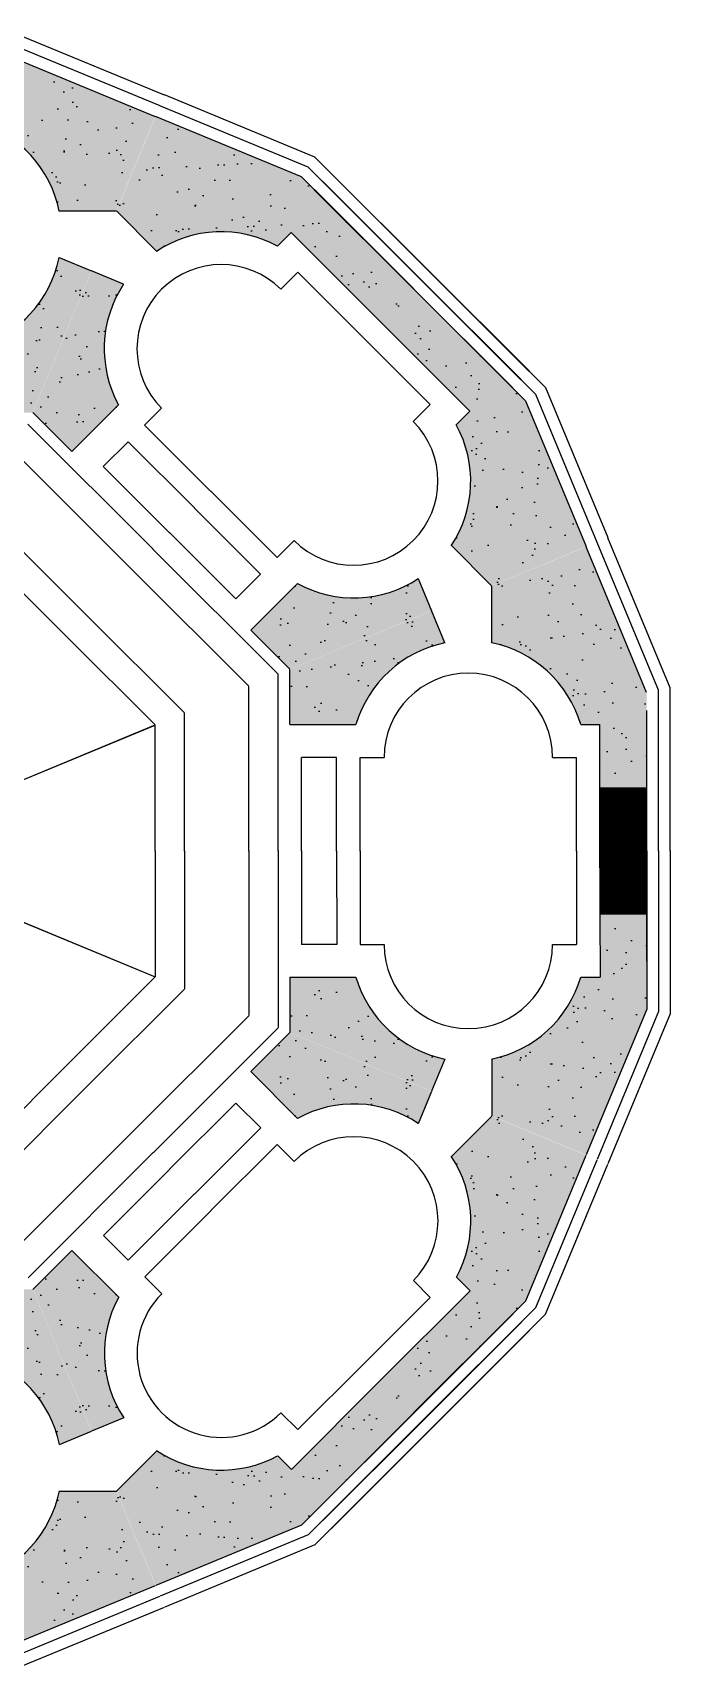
# Model space of a CAD drawing. Header units: inches. Extents: x -17501 to 17501, y -17501 to 17501.
# Drawn here: x 3883 to 17501, y -17497 to 17498 of the extents above; entities that cross this region are included whole.
import ezdxf

# ---------------------------------------------------------------- set-up
doc = ezdxf.new("R2010")
doc.units = ezdxf.units.IN
doc.header["$MEASUREMENT"] = 0
doc.layers.add('hatch', color=7, linetype='Continuous')
doc.layers.add('walls', color=150, linetype='Continuous')

msp = doc.modelspace()

# ---------------------------------------------------------------- hatches: boundary and pattern name
at = {"layer": 'hatch'}
h = msp.add_hatch(dxfattribs=at)
h.set_pattern_fill('AR-SAND', color=256, scale=100, angle=90, style=0)
h.set_pattern_definition([(52.5196, (0, 0), (192.6845, -6.2333), [0, -152, 0, -170, 0, -162.5]), (82.5196, (0, 0), (282.154, 177.0744), [0, -82, 0, -137, 0, -52.5]), (122.5196, (0.04, -123), (0.4591, 311.4144), [0, -50, 0, -180, 0, -235]), (132.5196, (0.04, -123), (87.6645, 300.6427), [0, -25, 0, -118, 0, -135])])
h.paths.add_polyline_path([(4448, 12689), (5134, 12405), (3880, 9376), (2700, 9376), (2699, 10788, 0.278278)])
h.paths.add_polyline_path([(6500, 15708), (5665, 13689), (4448, 13689, 0.278278), (2698, 15588), (2698, 16001), (-5, 16000), (-3, 16997), (2994, 16998), (2995, 16998), (2996, 16998), (3383, 16998)])
h = msp.add_hatch(dxfattribs=at)
h.set_pattern_fill('AR-SAND', color=256, scale=500, angle=90, style=0)
h.set_pattern_definition([(52.5196, (0, 0), (963.423, -31.166), [0, -760, 0, -850, 0, -812.5]), (82.52, (0, 0), (1410.77, 885.37), [0, -410, 0, -685, 0, -262.5]), (122.5196, (0.2, -615), (2.296, 1557.07), [0, -250, 0, -900, 0, -1175]), (132.52, (0.2, -615), (438.32, 1503.21), [0, -125, 0, -590, 0, -675])])
h.paths.add_polyline_path([(6500, 15708), (5665, 13689), (4448, 13689, 0.278278), (2698, 15588), (2698, 16001), (-5, 16000), (-3, 16997), (2994, 16998), (2995, 16998), (2996, 16998), (3383, 16998)])
h.paths.add_polyline_path([(4448, 12689), (5134, 12405), (3880, 9376), (2700, 9376), (2699, 10788, 0.278278)])
h = msp.add_hatch(dxfattribs=at)
h.set_pattern_fill('AR-SAND', color=256, scale=500, angle=45, style=0)
h.paths.add_polyline_path([(6506, 15706), (5670, 13687), (6530, 12827, -0.278278), (9111, 12933), (9402, 13225), (11314, 11314), (12017, 12021), (9897, 14140), (9897, 14141), (9896, 14141), (9622, 14415)])
h.paths.add_polyline_path([(5823, 12120), (5138, 12404), (3883, 9375), (4718, 8540), (5717, 9539, -0.278278)])
h = msp.add_hatch(dxfattribs=at)
h.set_pattern_fill('AR-SAND', color=256, scale=100, angle=45, style=0)
h.paths.add_polyline_path([(5823, 12120), (5138, 12404), (3883, 9375), (4718, 8540), (5717, 9539, -0.278278)])
h.paths.add_polyline_path([(6506, 15706), (5670, 13687), (6530, 12827, -0.278278), (9111, 12933), (9402, 13225), (11314, 11314), (12017, 12021), (9897, 14140), (9897, 14141), (9896, 14141), (9622, 14415)])
h = msp.add_hatch(dxfattribs=at)
h.set_pattern_fill('AR-SAND', color=256, scale=100, angle=45, style=0)
h.set_pattern_definition([(7.51965, (0, 0), (131.841, -140.6561), [0, -152, 0, -170, 0, -162.5]), (37.5196, (0, 0), (324.7235, -74.3024), [0, -82, 0, -137, 0, -52.5]), (77.5196, (-86.94, -87), (220.5279, 219.8786), [0, -50, 0, -180, 0, -235]), (87.5196, (-86.94, -87), (274.5747, 150.5984), [0, -25, 0, -118, 0, -135])])
h.paths.add_polyline_path([(12118, 5827), (12402, 5142), (9374, 3886), (8539, 4721), (9537, 5720, 0.278278)])
h.paths.add_polyline_path([(15704, 6511), (13686, 5674), (12825, 6535, 0.278278), (12930, 9115), (13222, 9407), (11310, 11318), (12017, 12021), (14137, 9902), (14137, 9902), (14138, 9901), (14412, 9627)])
h = msp.add_hatch(dxfattribs=at)
h.set_pattern_fill('AR-SAND', color=256, scale=500, angle=45, style=0)
h.set_pattern_definition([(7.5196, (0, 0), (659.205, -703.28), [0, -760, 0, -850, 0, -812.5]), (37.52, (0, 0), (1623.62, -371.51), [0, -410, 0, -685, 0, -262.5]), (77.5196, (-434.7, -435), (1102.64, 1099.393), [0, -250, 0, -900, 0, -1175]), (87.52, (-434.7, -435), (1372.87, 752.99), [0, -125, 0, -590, 0, -675])])
h.paths.add_polyline_path([(15704, 6511), (13686, 5674), (12825, 6535, 0.278278), (12930, 9115), (13222, 9407), (11310, 11318), (12017, 12021), (14137, 9902), (14137, 9902), (14138, 9901), (14412, 9627)])
h.paths.add_polyline_path([(12118, 5827), (12402, 5142), (9374, 3886), (8539, 4721), (9537, 5720, 0.278278)])
h = msp.add_hatch(dxfattribs=at)
h.set_pattern_fill('AR-SAND', color=256, scale=100, style=0)
h.paths.add_polyline_path([(12688, 4452), (12404, 5138), (9375, 3883), (9375, 2703), (10788, 2703, -0.278278)])
h.paths.add_polyline_path([(15706, 6506), (13687, 5670), (13687, 4452, -0.278278), (15588, 2703), (16000, 2703), (16000, 0), (16997, 3), (16997, 3000), (16997, 3001), (16997, 3002), (16997, 3389)])
h = msp.add_hatch(dxfattribs=at)
h.set_pattern_fill('AR-SAND', color=256, scale=500, style=0)
h.paths.add_polyline_path([(15706, 6506), (13687, 5670), (13687, 4452, -0.278278), (15588, 2703), (16000, 2703), (16000, 0), (16997, 3), (16997, 3000), (16997, 3001), (16997, 3002), (16997, 3389)])
h.paths.add_polyline_path([(12688, 4452), (12404, 5138), (9375, 3883), (9375, 2703), (10788, 2703, -0.278278)])
h = msp.add_hatch(dxfattribs=at)
h.set_pattern_fill('NET3', color=256, scale=10, style=0)
h.paths.add_polyline_path([(17000, 1351), (16000, 1351), (16001, -1346), (17000, -1346), (17000, 5), (17000, 6), (17000, 6)])
msp.add_hatch(color=51, dxfattribs=at).paths.add_polyline_path([(17000, 1351), (16000, 1351), (16001, -1346), (17000, -1346), (17000, 5), (17000, 6), (17000, 6)])
h = msp.add_hatch(dxfattribs=at)
h.set_pattern_fill('AR-SAND', color=256, scale=500, style=0)
h.set_pattern_definition([(322.5196, (0, 0), (-31.166, -963.423), [0, -760, 0, -850, 0, -812.5]), (352.52, (0, 0), (885.37, -1410.77), [0, -410, 0, -685, 0, -262.5]), (32.5196, (-615, -0.2), (1557.07, -2.296), [0, -250, 0, -900, 0, -1175]), (42.52, (-615, -0.2), (1503.21, -438.32), [0, -125, 0, -590, 0, -675])])
h.paths.add_polyline_path([(15708, -6500), (13689, -5665), (13689, -4448, 0.278278), (15588, -2698), (16001, -2698), (16000, 5), (16997, 3), (16998, -2994), (16998, -2995), (16998, -2996), (16998, -3383)])
h.paths.add_polyline_path([(12689, -4448), (12405, -5134), (9376, -3880), (9376, -2700), (10788, -2699, 0.278278)])
h = msp.add_hatch(dxfattribs=at)
h.set_pattern_fill('AR-SAND', color=256, scale=100, style=0)
h.set_pattern_definition([(322.5196, (0, 0), (-6.2333, -192.6845), [0, -152, 0, -170, 0, -162.5]), (352.5196, (0, 0), (177.0744, -282.154), [0, -82, 0, -137, 0, -52.5]), (32.5196, (-123, -0.04), (311.4144, -0.4591), [0, -50, 0, -180, 0, -235]), (42.5196, (-123, -0.04), (300.6427, -87.6645), [0, -25, 0, -118, 0, -135])])
h.paths.add_polyline_path([(12689, -4448), (12405, -5134), (9376, -3880), (9376, -2700), (10788, -2699, 0.278278)])
h.paths.add_polyline_path([(15708, -6500), (13689, -5665), (13689, -4448, 0.278278), (15588, -2698), (16001, -2698), (16000, 5), (16997, 3), (16998, -2994), (16998, -2995), (16998, -2996), (16998, -3383)])
h = msp.add_hatch(dxfattribs=at)
h.set_pattern_fill('AR-SAND', color=256, scale=500, angle=-45, style=0)
h.paths.add_polyline_path([(15706, -6506), (13687, -5670), (12827, -6530, -0.278278), (12933, -9111), (13225, -9402), (11314, -11314), (12021, -12017), (14140, -9897), (14141, -9897), (14141, -9896), (14415, -9622)])
h.paths.add_polyline_path([(12120, -5823), (12404, -5138), (9375, -3883), (8540, -4718), (9539, -5717, -0.278278)])
h = msp.add_hatch(dxfattribs=at)
h.set_pattern_fill('AR-SAND', color=256, scale=100, angle=-45, style=0)
h.paths.add_polyline_path([(12120, -5823), (12404, -5138), (9375, -3883), (8540, -4718), (9539, -5717, -0.278278)])
h.paths.add_polyline_path([(15706, -6506), (13687, -5670), (12827, -6530, -0.278278), (12933, -9111), (13225, -9402), (11314, -11314), (12021, -12017), (14140, -9897), (14141, -9897), (14141, -9896), (14415, -9622)])
h = msp.add_hatch(dxfattribs=at)
h.set_pattern_fill('AR-SAND', color=256, scale=100, angle=-45, style=0)
h.set_pattern_definition([(277.51965, (0, 0), (-140.6561, -131.841), [0, -152, 0, -170, 0, -162.5]), (307.5196, (0, 0), (-74.3024, -324.7235), [0, -82, 0, -137, 0, -52.5]), (347.5196, (-87, 86.94), (219.8786, -220.5279), [0, -50, 0, -180, 0, -235]), (357.5196, (-87, 86.94), (150.5984, -274.5747), [0, -25, 0, -118, 0, -135])])
h.paths.add_polyline_path([(5827, -12118), (5142, -12402), (3886, -9374), (4721, -8539), (5720, -9537, 0.278278)])
h.paths.add_polyline_path([(6511, -15704), (5674, -13686), (6535, -12825, 0.278278), (9115, -12930), (9407, -13222), (11318, -11310), (12021, -12017), (9902, -14137), (9902, -14137), (9901, -14138), (9627, -14412)])
h = msp.add_hatch(dxfattribs=at)
h.set_pattern_fill('AR-SAND', color=256, scale=500, angle=-45, style=0)
h.set_pattern_definition([(277.5196, (0, 0), (-703.28, -659.205), [0, -760, 0, -850, 0, -812.5]), (307.52, (0, 0), (-371.51, -1623.62), [0, -410, 0, -685, 0, -262.5]), (347.5196, (-435, 434.7), (1099.393, -1102.64), [0, -250, 0, -900, 0, -1175]), (357.52, (-435, 434.7), (752.99, -1372.87), [0, -125, 0, -590, 0, -675])])
h.paths.add_polyline_path([(6511, -15704), (5674, -13686), (6535, -12825, 0.278278), (9115, -12930), (9407, -13222), (11318, -11310), (12021, -12017), (9902, -14137), (9902, -14137), (9901, -14138), (9627, -14412)])
h.paths.add_polyline_path([(5827, -12118), (5142, -12402), (3886, -9374), (4721, -8539), (5720, -9537, 0.278278)])
h = msp.add_hatch(dxfattribs=at)
h.set_pattern_fill('AR-SAND', color=256, scale=500, angle=-90, style=0)
h.paths.add_polyline_path([(6506, -15706), (5670, -13688), (4452, -13688, -0.278278), (2703, -15588), (2703, -16000), (0, -16000), (3, -16997), (3000, -16997), (3001, -16997), (3002, -16997), (3389, -16997)])
h.paths.add_polyline_path([(4452, -12688), (5138, -12404), (3883, -9375), (2703, -9375), (2703, -10788, -0.278278)])
h = msp.add_hatch(dxfattribs=at)
h.set_pattern_fill('AR-SAND', color=256, scale=100, angle=-90, style=0)
h.paths.add_polyline_path([(4452, -12688), (5138, -12404), (3883, -9375), (2703, -9375), (2703, -10788, -0.278278)])
h.paths.add_polyline_path([(6506, -15706), (5670, -13688), (4452, -13688, -0.278278), (2703, -15588), (2703, -16000), (0, -16000), (3, -16997), (3000, -16997), (3001, -16997), (3002, -16997), (3389, -16997)])

# ---------------------------------------------------------------- linework, layer by layer
for p, q in [((9181, 12014), (9544, 12376)), ((9181, 12014), (9544, 12376)), ((10960, 10960), (9544, 12376)), ((10956, 10964), (12373, 9548)), ((6273, 9106), (6636, 9469)), ((12011, 9186), (12373, 9548)), ((12011, 9186), (12373, 9548)), ((6452, 6452), (3780, 9125)), ((4718, 8540), (3883, 9375)), ((7690, 7690), (6273, 9106)), ((5920, 8753), (5390, 8222)), ((7336, 7336), (5920, 8753)), ((6010, 6010), (3521, 8500)), ((6806, 6806), (5390, 8222)), ((7687, 7692), (9104, 6277)), ((5038, 5038), (2951, 7125)), ((7334, 7339), (8751, 5923)), ((6804, 6808), (8220, 5392)), ((4596, 4596), (2692, 6500)), ((6450, 6455), (9124, 3783)), ((9104, 6277), (9466, 6639)), ((6008, 6012), (8499, 3524)), ((8751, 5923), (8220, 5392)), ((5036, 5040), (7124, 2954)), ((4595, 4598), (6499, 2695)), ((8539, 4721), (9374, 3886)), ((9375, 2703), (9375, 3883)), ((8500, 0), (8500, 3521)), ((9125, 0), (9125, 3780)), ((7125, 0), (7125, 2951)), ((6500, 0), (6500, 2692)), ((10375, 2003), (9625, 2003)), ((9625, 0), (9625, 2003)), ((10375, 0), (10375, 2003)), ((10875, 2003), (11388, 2003)), ((10875, 0), (10875, 2003)), ((14988, 2003), (15500, 2003)), ((14988, 2003), (15500, 2003)), ((15500, 0), (15500, 2003)), ((6500, 2), (6501, -2690)), ((7125, 2), (7126, -2949)), ((8500, 3), (8501, -3518)), ((9125, 3), (9126, -3777)), ((9625, 3), (9626, -2000)), ((10375, 4), (10376, -1999)), ((10875, 4), (10876, -1999)), ((15500, 5), (15501, -1998)), ((10376, -1999), (9626, -2000)), ((10876, -1999), (11388, -1999)), ((14988, -1998), (15501, -1998)), ((14988, -1998), (15501, -1998)), ((4596, -4596), (6500, -2692)), ((9376, -2700), (9376, -3880)), ((5038, -5038), (7125, -2951)), ((6010, -6010), (8500, -3521)), ((6452, -6452), (9125, -3780)), ((8540, -4718), (9375, -3883)), ((4598, -4595), (2695, -6499)), ((5040, -5036), (2954, -7124)), ((6806, -6806), (8222, -5390)), ((8753, -5920), (8222, -5390)), ((7336, -7336), (8753, -5920)), ((6012, -6008), (3524, -8499)), ((7690, -7690), (9106, -6273)), ((9106, -6273), (9469, -6636)), ((6455, -6450), (3783, -9124)), ((6808, -6804), (5392, -8220)), ((7339, -7334), (5923, -8751)), ((7692, -7687), (6277, -9104)), ((5923, -8751), (5392, -8220)), ((4721, -8539), (3886, -9374)), ((6277, -9104), (6639, -9466)), ((12014, -9181), (12376, -9544)), ((12014, -9181), (12376, -9544)), ((10960, -10960), (12376, -9544)), ((10964, -10956), (9548, -12373)), ((9186, -12011), (9548, -12373)), ((9186, -12011), (9548, -12373))]:
    msp.add_line(p, q)
for points in [[(424, 424), (601, 247), (6499, 2695)], [(600, 0), (600, 251), (6500, 2692)], [(600, 0), (600, -250), (6501, -2690)], [(424, -424), (602, -247), (6500, -2692)]]:
    msp.add_lwpolyline(points)
for centre, start, end in [((7909, 10741), 45, 225), ((7909, 10741), 45, 225), ((10739, 7912), 225.0196, 45.0196), ((10739, 7912), 225.0196, 45.0196), ((13188, 2003), 0, 180), ((13188, 2003), 0, 180), ((13188, -1998), 180.0196, 0.0196), ((13188, -1998), 180.0196, 0.0196), ((10741, -7909), 315, 135), ((10741, -7909), 315, 135), ((7912, -10739), 135.0196, 315.0196), ((7912, -10739), 135.0196, 315.0196)]:
    msp.add_arc(centre, 1800, start, end)
for p, q in [((16000, 1351), (16997, 1351)), ((16000, 1351), (16001, -1346)), ((16000, -1346), (17000, -1346))]:
    msp.add_line(p, q, dxfattribs=at)
at = {"layer": 'walls'}
for p, q in [((3482, 17498), (6691, 16170)), ((3433, 17248), (6596, 15939)), ((3383, 16998), (6500, 15708)), ((9906, 14839), (6697, 16168)), ((9764, 14627), (6601, 15937)), ((9622, 14415), (6506, 15706)), ((12370, 12374), (9906, 14839)), ((12017, 12021), (9622, 14415)), ((12193, 12198), (9764, 14627)), ((12372, 12376), (10250, 14497)), ((12372, 12374), (10250, 14496)), ((12371, 12375), (10250, 14496)), ((12371, 12374), (10250, 14495)), ((12372, 12373), (10250, 14494)), ((12372, 12376), (10251, 14498)), ((12372, 12375), (10251, 14496)), ((12372, 12374), (10251, 14495)), ((12372, 12372), (10251, 14494)), ((12373, 12376), (10252, 14497)), ((12374, 12375), (10252, 14496)), ((12373, 12374), (10252, 14496)), ((12374, 12374), (10252, 14495)), ((12373, 12373), (10252, 14494)), ((12374, 12374), (10253, 14496)), ((12017, 12022), (9896, 14143)), ((12017, 12020), (9896, 14141)), ((12019, 12023), (9897, 14144)), ((12018, 12022), (9897, 14144)), ((12019, 12022), (9897, 14143)), ((12018, 12021), (9897, 14142)), ((12019, 12020), (9897, 14141)), ((12018, 12019), (9897, 14141)), ((12019, 12019), (9897, 14140)), ((12019, 12022), (9898, 14144)), ((12019, 12021), (9898, 14142)), ((12019, 12019), (9898, 14141)), ((12020, 12022), (9899, 14143)), ((12021, 12021), (9899, 14142)), ((12020, 12020), (9899, 14141)), ((12195, 12199), (10073, 14320)), ((12194, 12198), (10073, 14320)), ((12195, 12198), (10073, 14319)), ((12194, 12197), (10073, 14318)), ((12195, 12196), (10073, 14317)), ((12195, 12200), (10074, 14321)), ((12195, 12198), (10074, 14320)), ((12195, 12197), (10074, 14318)), ((12195, 12195), (10074, 14317)), ((12196, 12199), (10075, 14320)), ((12196, 12198), (10075, 14319)), ((12196, 12196), (10075, 14317)), ((12197, 12198), (10076, 14320)), ((12198, 12198), (10076, 14319)), ((12197, 12197), (10076, 14318)), ((4448, 13689), (5665, 13689)), ((6530, 12827), (5670, 13687)), ((9111, 12933), (9402, 13225)), ((11314, 11314), (9402, 13225)), ((4448, 12689), (5136, 12404)), ((5823, 12120), (5135, 12405)), ((12368, 12376), (14490, 10256)), ((12369, 12378), (14491, 10257)), ((12369, 12377), (14491, 10257)), ((12369, 12376), (14491, 10255)), ((12369, 12376), (14491, 10256)), ((12369, 12375), (14491, 10254)), ((12370, 12379), (14492, 10258)), ((12370, 12377), (14492, 10257)), ((12370, 12376), (14492, 10255)), ((12370, 12374), (14835, 9911)), ((12371, 12378), (14493, 10257)), ((12371, 12376), (14493, 10256)), ((12371, 12375), (14493, 10254)), ((12372, 12377), (14494, 10257)), ((12372, 12376), (14494, 10255)), ((12372, 12376), (14494, 10256)), ((12015, 12024), (14137, 9903)), ((12015, 12023), (14137, 9902)), ((12015, 12022), (14137, 9902)), ((12016, 12024), (14138, 9904)), ((12016, 12023), (14138, 9902)), ((12016, 12021), (14138, 9901)), ((12017, 12025), (14139, 9904)), ((12017, 12024), (14139, 9903)), ((12017, 12024), (14139, 9904)), ((12017, 12023), (14139, 9902)), ((12017, 12022), (14139, 9902)), ((12017, 12021), (14412, 9627)), ((12017, 12021), (14139, 9901)), ((12018, 12024), (14140, 9903)), ((12018, 12022), (14140, 9902)), ((12019, 12023), (14141, 9902)), ((12191, 12200), (14313, 10079)), ((12192, 12200), (14314, 10080)), ((12192, 12199), (14314, 10078)), ((12193, 12202), (14315, 10081)), ((12193, 12201), (14315, 10080)), ((12193, 12200), (14315, 10079)), ((12193, 12200), (14315, 10080)), ((12193, 12199), (14315, 10078)), ((12193, 12198), (14623, 9769)), ((12193, 12198), (14315, 10078)), ((12194, 12201), (14316, 10080)), ((12194, 12200), (14316, 10079)), ((12194, 12198), (14316, 10078)), ((12195, 12200), (14317, 10080)), ((12195, 12199), (14317, 10078)), ((12196, 12200), (14318, 10079)), ((11310, 11318), (13222, 9407)), ((14835, 9911), (16166, 6703)), ((4718, 8540), (5717, 9539)), ((14412, 9627), (15704, 6511)), ((14623, 9769), (15935, 6607)), ((12930, 9115), (13222, 9407)), ((17497, 3488), (16168, 6697)), ((12825, 6535), (13686, 5674)), ((16997, 3389), (15706, 6506)), ((17247, 3438), (15937, 6601)), ((8539, 4721), (9537, 5720)), ((12118, 5827), (12403, 5139)), ((13687, 4452), (13687, 5670)), ((12688, 4452), (12403, 5141)), ((17247, 3), (17247, 3438)), ((17497, 3), (17497, 3488)), ((17000, 3), (17000, 3003)), ((17247, 2), (17247, 3002)), ((17247, 1), (17247, 3001)), ((17247, 0), (17247, 3000)), ((17248, 3), (17248, 3003)), ((17248, 2), (17248, 3002)), ((17248, 1), (17248, 3001)), ((17248, 0), (17248, 3000)), ((17249, 3), (17249, 3003)), ((17249, 2), (17249, 3002)), ((17249, 1), (17249, 3001)), ((17249, 0), (17249, 3000)), ((17250, 3), (17250, 3003)), ((17250, 2), (17250, 3002)), ((17250, 1), (17250, 3001)), ((17250, 0), (17250, 3000)), ((17497, 2), (17497, 3002)), ((17497, 1), (17497, 3001)), ((17497, 0), (17497, 3000)), ((17498, 3), (17498, 3003)), ((17498, 2), (17498, 3002)), ((17498, 1), (17498, 3001)), ((17498, 0), (17498, 3000)), ((17499, 3), (17499, 3003)), ((17499, 2), (17499, 3002)), ((17499, 1), (17499, 3001)), ((17499, 0), (17499, 3000)), ((17500, 3), (17500, 3003)), ((17500, 2), (17500, 3002)), ((17500, 1), (17500, 3001)), ((17500, 0), (17500, 3000)), ((9375, 2703), (10788, 2703)), ((15588, 2703), (16000, 2703)), ((16000, 1351), (16000, 2703)), ((17000, 6), (17001, -2994)), ((17000, 5), (17001, -2995)), ((17247, 6), (17248, -2994)), ((17247, 5), (17248, -2995)), ((17247, 4), (17248, -2996)), ((17247, 3), (17248, -3433)), ((17248, 6), (17249, -2994)), ((17248, 5), (17249, -2995)), ((17248, 4), (17249, -2996)), ((17248, 3), (17249, -2997)), ((17249, 6), (17250, -2994)), ((17249, 5), (17250, -2995)), ((17249, 4), (17250, -2996)), ((17249, 3), (17250, -2997)), ((17250, 6), (17251, -2994)), ((17250, 5), (17251, -2995)), ((17250, 4), (17251, -2996)), ((17250, 3), (17251, -2997)), ((17497, 6), (17498, -2994)), ((17497, 5), (17498, -2995)), ((17497, 4), (17498, -2996)), ((17497, 3), (17498, -3482)), ((17498, 6), (17499, -2994)), ((17498, 5), (17499, -2995)), ((17498, 4), (17499, -2996)), ((17498, 3), (17499, -2997)), ((17499, 6), (17500, -2994)), ((17499, 5), (17500, -2995)), ((17499, 4), (17500, -2996)), ((17499, 3), (17500, -2997)), ((17500, 6), (17501, -2994)), ((17500, 5), (17501, -2995)), ((17500, 4), (17501, -2996)), ((17500, 3), (17501, -2997)), ((16000, -1346), (16001, -2698)), ((16997, -1346), (16998, -2995)), ((16997, -1346), (16998, -2996)), ((16997, -1346), (16998, -3383)), ((16998, -1346), (16999, -2997)), ((16999, -1346), (17000, -2997)), ((17000, -1346), (17001, -2997)), ((9376, -2700), (10788, -2699)), ((15588, -2698), (16001, -2698)), ((16998, -3383), (15708, -6500)), ((17248, -3433), (15939, -6596)), ((17498, -3482), (16170, -6691)), ((12689, -4448), (12404, -5136)), ((13689, -4448), (13689, -5665)), ((8540, -4718), (9539, -5717)), ((12120, -5823), (12405, -5135)), ((12827, -6530), (13687, -5670)), ((14415, -9622), (15706, -6506)), ((14627, -9764), (15937, -6601)), ((14839, -9906), (16168, -6697)), ((4721, -8539), (5720, -9537)), ((11314, -11314), (13225, -9402)), ((12933, -9111), (13225, -9402)), ((12021, -12017), (14415, -9622)), ((12198, -12193), (14627, -9764)), ((12019, -12019), (14140, -9897)), ((12019, -12018), (14141, -9897)), ((12019, -12019), (14141, -9898)), ((12020, -12017), (14141, -9896)), ((12020, -12019), (14141, -9897)), ((12020, -12020), (14141, -9899)), ((12021, -12018), (14142, -9897)), ((12021, -12019), (14142, -9898)), ((12021, -12021), (14142, -9899)), ((12022, -12017), (14143, -9896)), ((12022, -12019), (14143, -9897)), ((12022, -12018), (14144, -9897)), ((12022, -12019), (14144, -9898)), ((12022, -12020), (14143, -9899)), ((12023, -12019), (14144, -9897)), ((12195, -12195), (14317, -10074)), ((12196, -12195), (14317, -10073)), ((12196, -12196), (14317, -10075)), ((12197, -12194), (14318, -10073)), ((12197, -12195), (14318, -10074)), ((12197, -12197), (14318, -10076)), ((12198, -12195), (14319, -10073)), ((12198, -12194), (14320, -10073)), ((12198, -12195), (14320, -10074)), ((12198, -12196), (14319, -10075)), ((12198, -12198), (14319, -10076)), ((12198, -12197), (14320, -10076)), ((12199, -12195), (14320, -10073)), ((12199, -12196), (14320, -10075)), ((12200, -12195), (14321, -10074)), ((12374, -12370), (14839, -9906)), ((12372, -12372), (14494, -10251)), ((12373, -12372), (14494, -10250)), ((12373, -12373), (14494, -10252)), ((12374, -12372), (14496, -10250)), ((12374, -12371), (14495, -10250)), ((12374, -12372), (14495, -10251)), ((12374, -12374), (14495, -10252)), ((12374, -12373), (14496, -10252)), ((12374, -12374), (14496, -10253)), ((12375, -12371), (14496, -10250)), ((12375, -12372), (14496, -10251)), ((12375, -12374), (14496, -10252)), ((12376, -12372), (14497, -10250)), ((12376, -12372), (14498, -10251)), ((12376, -12373), (14497, -10252)), ((11318, -11310), (9407, -13222)), ((5827, -12118), (5139, -12403)), ((12021, -12017), (9627, -14412)), ((12198, -12193), (9769, -14623)), ((12021, -12016), (9901, -14138)), ((12021, -12017), (9901, -14139)), ((12022, -12015), (9902, -14137)), ((12023, -12015), (9902, -14137)), ((12023, -12016), (9902, -14138)), ((12022, -12017), (9902, -14139)), ((12023, -12017), (9902, -14139)), ((12022, -12018), (9902, -14140)), ((12023, -12019), (9902, -14141)), ((12024, -12015), (9903, -14137)), ((12024, -12017), (9903, -14139)), ((12024, -12018), (9903, -14140)), ((12024, -12016), (9904, -14138)), ((12024, -12017), (9904, -14139)), ((12025, -12017), (9904, -14139)), ((12199, -12192), (10078, -14314)), ((12198, -12193), (10078, -14315)), ((12199, -12193), (10078, -14315)), ((12198, -12194), (10078, -14316)), ((12199, -12195), (10078, -14317)), ((12200, -12191), (10079, -14313)), ((12200, -12193), (10079, -14315)), ((12200, -12194), (10079, -14316)), ((12200, -12196), (10079, -14318)), ((12200, -12192), (10080, -14314)), ((12200, -12193), (10080, -14315)), ((12201, -12193), (10080, -14315)), ((12201, -12194), (10080, -14316)), ((12200, -12195), (10080, -14317)), ((12202, -12193), (10081, -14315)), ((4452, -12688), (5141, -12403)), ((12374, -12370), (9911, -14835)), ((12375, -12369), (10254, -14491)), ((12375, -12371), (10254, -14493)), ((12376, -12369), (10255, -14491)), ((12376, -12370), (10255, -14492)), ((12376, -12372), (10255, -14494)), ((12376, -12368), (10256, -14490)), ((12376, -12369), (10256, -14491)), ((12376, -12371), (10256, -14493)), ((12376, -12372), (10256, -14494)), ((12377, -12369), (10257, -14491)), ((12378, -12369), (10257, -14491)), ((12377, -12370), (10257, -14492)), ((12378, -12371), (10257, -14493)), ((12377, -12372), (10257, -14494)), ((12379, -12370), (10258, -14492)), ((6535, -12825), (5674, -13686)), ((9115, -12930), (9407, -13222)), ((4452, -13688), (5670, -13688)), ((9627, -14412), (6511, -15704)), ((9769, -14623), (6607, -15935)), ((9911, -14835), (6703, -16166)), ((3389, -16997), (6506, -15706)), ((3438, -17247), (6601, -15937)), ((3488, -17497), (6697, -16168))]:
    msp.add_line(p, q, dxfattribs=at)
for centre, start, end in [((1998, 13188), 11.3694, 73.7594), ((7909, 10741), 61.2602, 123.6503), ((1998, 13188), 286.2799, 348.4827), ((7909, 10741), 146.537, 208.7398), ((10739, 7912), 326.3694, 28.7594), ((10739, 7912), 241.2799, 303.4827), ((13188, 2003), 101.537, 163.7398), ((13188, 2003), 16.2602, 78.6503), ((13188, -1998), 196.2799, 258.4827), ((13188, -1998), 281.3694, 343.7594), ((10741, -7909), 56.537, 118.7398), ((10741, -7909), 331.2602, 33.6503), ((7912, -10739), 151.2799, 213.4827), ((2003, -13188), 11.537, 73.7398), ((7912, -10739), 236.3694, 298.7594), ((2003, -13188), 286.2602, 348.6503)]:
    msp.add_arc(centre, 2500, start, end, dxfattribs=at)

doc.saveas('drawing.dxf')
